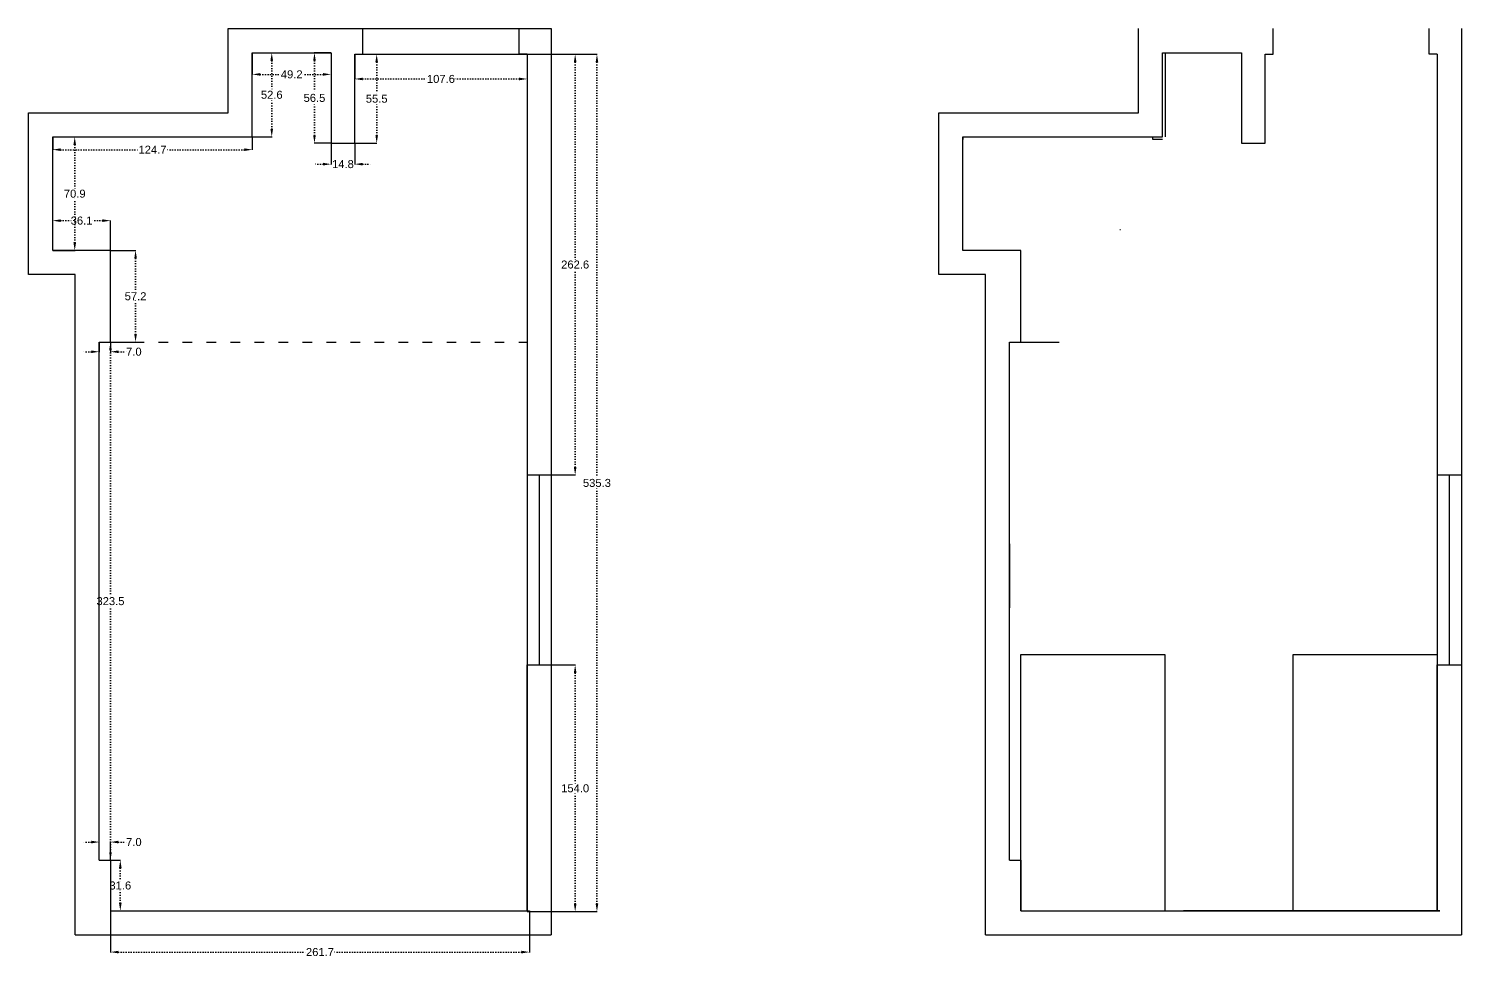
# Model space of a CAD drawing. Header units: inches. Extents: x -2221 to 1616, y -53 to 649.
# Drawn here: x 721 to 1616, y -53 to 527 of the extents above; entities that cross this region are included whole.
import ezdxf

# ---------------------------------------------------------------- set-up
doc = ezdxf.new("R2010")
doc.units = ezdxf.units.IN
doc.header["$LTSCALE"] = 0.5
doc.header["$MEASUREMENT"] = 0
doc.linetypes.add('ACAD_ISO03W100', pattern=[30, 12, -18])
doc.linetypes.add('ACAD_ISO07W100', pattern=[3, 0, -3])
doc.styles.get("Standard").update_dxf_attribs({"font": 'arial.ttf'})
doc.dimstyles.get("Standard").update_dxf_attribs({"dimtxt": 5, "dimasz": 5, "dimexe": 0.18, "dimexo": 0.0625, "dimgap": 0.09, "dimtad": 0, "dimtih": 1, "dimtoh": 1, "dimdec": 1, "dimzin": 0, "dimdsep": 46, "dimtxsty": 'Standard', "dimcen": 0.09, "dimadec": 0, "dimazin": 0, "dimtfac": 1, "dimtdec": 1, "dimtofl": 0, "dimtmove": 0, "dimatfit": 3, "dimfxl": 1, "dimtolj": 1, "dimtzin": 0, "dimarcsym": 0})

# ---------------------------------------------------------------- blocks, each defined once
blk = doc.blocks.new('*D1')
at = {"color": 0, "lineweight": -2, "transparency": 16777216}
for p, q in [((924.37, 510.72), (924.37, 495.19)), ((1031.97, 510.72), (1031.97, 495.19))]:
    blk.add_line(p, q, dxfattribs=at)
at = {"color": 0, "linetype": 'ACAD_ISO07W100', "lineweight": -2, "transparency": 16777216}
for p, q in [((929.37, 495.37), (969.88, 495.37)), ((1026.97, 495.37), (986.46, 495.37))]:
    blk.add_line(p, q, dxfattribs=at)
at = {"color": 0, "transparency": 16777216}
for points in [[(929.37, 496.2), (929.37, 494.54), (924.37, 495.37)], [(1026.97, 496.2), (1026.97, 494.54), (1031.97, 495.37)]]:
    blk.add_solid(points, dxfattribs=at)
at = {"layer": 'Defpoints', "color": 0, "transparency": 16777216}
for p in [(924.37, 510.78), (1031.97, 510.78), (924.37, 495.37)]:
    blk.add_point(p, dxfattribs=at)
at = {"color": 0, "transparency": 16777216, "insert": (978.17, 495.37), "char_height": 5, "attachment_point": 5}
blk.add_mtext('\\A1;107.6', dxfattribs=at)
blk = doc.blocks.new('*D2')
at = {"color": 0, "lineweight": -2, "transparency": 16777216}
for p, q in [((924.43, 510.78), (938.23, 510.78)), ((924.43, 455.28), (938.23, 455.28))]:
    blk.add_line(p, q, dxfattribs=at)
at = {"color": 0, "linetype": 'ACAD_ISO07W100', "lineweight": -2, "transparency": 16777216}
for p, q in [((938.05, 505.78), (938.05, 485.66)), ((938.05, 460.28), (938.05, 480.4))]:
    blk.add_line(p, q, dxfattribs=at)
at = {"color": 0, "transparency": 16777216}
for points in [[(937.22, 505.78), (938.88, 505.78), (938.05, 510.78)], [(937.22, 460.28), (938.88, 460.28), (938.05, 455.28)]]:
    blk.add_solid(points, dxfattribs=at)
at = {"layer": 'Defpoints', "color": 0, "transparency": 16777216}
for p in [(924.37, 510.78), (938.05, 510.78), (924.37, 455.28)]:
    blk.add_point(p, dxfattribs=at)
at = {"color": 0, "transparency": 16777216, "insert": (938.05, 483.03), "char_height": 5, "attachment_point": 5}
blk.add_mtext('\\A1;55.5', dxfattribs=at)
blk = doc.blocks.new('*D3')
at = {"color": 0, "lineweight": -2, "transparency": 16777216}
for p, q in [((909.57, 455.22), (909.57, 442)), ((924.37, 455.22), (924.37, 442))]:
    blk.add_line(p, q, dxfattribs=at)
at = {"color": 0, "linetype": 'ACAD_ISO07W100', "lineweight": -2, "transparency": 16777216}
for p, q in [((904.57, 442.18), (899.57, 442.18)), ((929.37, 442.18), (934.37, 442.18))]:
    blk.add_line(p, q, dxfattribs=at)
at = {"color": 0, "transparency": 16777216}
for points in [[(904.57, 443.02), (904.57, 441.35), (909.57, 442.18)], [(929.37, 443.02), (929.37, 441.35), (924.37, 442.18)]]:
    blk.add_solid(points, dxfattribs=at)
at = {"layer": 'Defpoints', "color": 0, "transparency": 16777216}
for p in [(909.57, 455.28), (924.37, 455.28), (924.37, 442.18)]:
    blk.add_point(p, dxfattribs=at)
at = {"color": 0, "transparency": 16777216, "insert": (916.97, 442.18), "char_height": 5, "attachment_point": 5}
blk.add_mtext('\\A1;14.8', dxfattribs=at)
blk = doc.blocks.new('*D4')
at = {"color": 0, "lineweight": -2, "transparency": 16777216}
for p, q in [((909.51, 511.78), (899.01, 511.78)), ((909.51, 455.28), (899.01, 455.28))]:
    blk.add_line(p, q, dxfattribs=at)
at = {"color": 0, "linetype": 'ACAD_ISO07W100', "lineweight": -2, "transparency": 16777216}
for p, q in [((899.19, 506.78), (899.19, 486.17)), ((899.19, 460.28), (899.19, 480.89))]:
    blk.add_line(p, q, dxfattribs=at)
at = {"color": 0, "transparency": 16777216}
for points in [[(898.36, 506.78), (900.03, 506.78), (899.19, 511.78)], [(898.36, 460.28), (900.03, 460.28), (899.19, 455.28)]]:
    blk.add_solid(points, dxfattribs=at)
at = {"layer": 'Defpoints', "color": 0, "transparency": 16777216}
for p in [(899.19, 511.78), (909.57, 511.78), (909.57, 455.28)]:
    blk.add_point(p, dxfattribs=at)
at = {"color": 0, "transparency": 16777216, "insert": (899.19, 483.53), "char_height": 5, "attachment_point": 5}
blk.add_mtext('\\A1;56.5', dxfattribs=at)
blk = doc.blocks.new('*D5')
at = {"color": 0, "lineweight": -2, "transparency": 16777216}
for p, q in [((860.37, 511.72), (860.37, 498.06)), ((909.57, 511.72), (909.57, 498.06))]:
    blk.add_line(p, q, dxfattribs=at)
at = {"color": 0, "linetype": 'ACAD_ISO07W100', "lineweight": -2, "transparency": 16777216}
for p, q in [((865.37, 498.24), (878.31, 498.24)), ((904.57, 498.24), (891.63, 498.24))]:
    blk.add_line(p, q, dxfattribs=at)
at = {"color": 0, "transparency": 16777216}
for points in [[(865.37, 499.07), (865.37, 497.4), (860.37, 498.24)], [(904.57, 499.07), (904.57, 497.4), (909.57, 498.24)]]:
    blk.add_solid(points, dxfattribs=at)
at = {"layer": 'Defpoints', "color": 0, "transparency": 16777216}
for p in [(860.37, 511.78), (909.57, 511.78), (909.57, 498.24)]:
    blk.add_point(p, dxfattribs=at)
at = {"color": 0, "transparency": 16777216, "insert": (884.97, 498.24), "char_height": 5, "attachment_point": 5}
blk.add_mtext('\\A1;49.2', dxfattribs=at)
blk = doc.blocks.new('*D6')
at = {"color": 0, "lineweight": -2, "transparency": 16777216}
for p, q in [((860.43, 511.78), (872.69, 511.78)), ((860.43, 459.18), (872.69, 459.18))]:
    blk.add_line(p, q, dxfattribs=at)
at = {"color": 0, "linetype": 'ACAD_ISO07W100', "lineweight": -2, "transparency": 16777216}
for p, q in [((872.51, 506.78), (872.51, 488.12)), ((872.51, 464.18), (872.51, 482.84))]:
    blk.add_line(p, q, dxfattribs=at)
at = {"color": 0, "transparency": 16777216}
for points in [[(871.67, 506.78), (873.34, 506.78), (872.51, 511.78)], [(871.67, 464.18), (873.34, 464.18), (872.51, 459.18)]]:
    blk.add_solid(points, dxfattribs=at)
at = {"layer": 'Defpoints', "color": 0, "transparency": 16777216}
for p in [(860.37, 511.78), (872.51, 511.78), (860.37, 459.18)]:
    blk.add_point(p, dxfattribs=at)
at = {"color": 0, "transparency": 16777216, "insert": (872.51, 485.48), "char_height": 5, "attachment_point": 5}
blk.add_mtext('\\A1;52.6', dxfattribs=at)
blk = doc.blocks.new('*D7')
at = {"color": 0, "lineweight": -2, "transparency": 16777216}
for p, q in [((735.67, 459.12), (735.67, 451.04)), ((860.37, 459.12), (860.37, 451.04))]:
    blk.add_line(p, q, dxfattribs=at)
at = {"color": 0, "linetype": 'ACAD_ISO07W100', "lineweight": -2, "transparency": 16777216}
for p, q in [((740.67, 451.22), (789.73, 451.22)), ((855.37, 451.22), (806.31, 451.22))]:
    blk.add_line(p, q, dxfattribs=at)
at = {"color": 0, "transparency": 16777216}
for points in [[(740.67, 452.05), (740.67, 450.39), (735.67, 451.22)], [(855.37, 452.05), (855.37, 450.39), (860.37, 451.22)]]:
    blk.add_solid(points, dxfattribs=at)
at = {"layer": 'Defpoints', "color": 0, "transparency": 16777216}
for p in [(735.67, 459.18), (860.37, 459.18), (735.67, 451.22)]:
    blk.add_point(p, dxfattribs=at)
at = {"color": 0, "transparency": 16777216, "insert": (798.02, 451.22), "char_height": 5, "attachment_point": 5}
blk.add_mtext('\\A1;124.7', dxfattribs=at)
blk = doc.blocks.new('*D8')
at = {"color": 0, "lineweight": -2, "transparency": 16777216}
for p, q in [((735.73, 459.18), (749.63, 459.18)), ((735.73, 388.28), (749.63, 388.28))]:
    blk.add_line(p, q, dxfattribs=at)
at = {"color": 0, "linetype": 'ACAD_ISO07W100', "lineweight": -2, "transparency": 16777216}
for p, q in [((749.45, 454.18), (749.45, 426.37)), ((749.45, 393.28), (749.45, 421.09))]:
    blk.add_line(p, q, dxfattribs=at)
at = {"color": 0, "transparency": 16777216}
for points in [[(748.62, 454.18), (750.28, 454.18), (749.45, 459.18)], [(748.62, 393.28), (750.28, 393.28), (749.45, 388.28)]]:
    blk.add_solid(points, dxfattribs=at)
at = {"layer": 'Defpoints', "color": 0, "transparency": 16777216}
for p in [(735.67, 459.18), (749.45, 459.18), (735.67, 388.28)]:
    blk.add_point(p, dxfattribs=at)
at = {"color": 0, "transparency": 16777216, "insert": (749.45, 423.73), "char_height": 5, "attachment_point": 5}
blk.add_mtext('\\A1;70.9', dxfattribs=at)
blk = doc.blocks.new('*D9')
at = {"color": 0, "lineweight": -2, "transparency": 16777216}
for p, q in [((735.67, 388.34), (735.67, 407.1)), ((771.77, 388.34), (771.77, 407.1))]:
    blk.add_line(p, q, dxfattribs=at)
at = {"color": 0, "linetype": 'ACAD_ISO07W100', "lineweight": -2, "transparency": 16777216}
for p, q in [((740.67, 406.92), (747.62, 406.92)), ((766.77, 406.92), (759.82, 406.92))]:
    blk.add_line(p, q, dxfattribs=at)
at = {"color": 0, "transparency": 16777216}
for points in [[(740.67, 407.75), (740.67, 406.08), (735.67, 406.92)], [(766.77, 407.75), (766.77, 406.08), (771.77, 406.92)]]:
    blk.add_solid(points, dxfattribs=at)
at = {"layer": 'Defpoints', "color": 0, "transparency": 16777216}
for p in [(771.77, 406.92), (735.67, 388.28), (771.77, 388.28)]:
    blk.add_point(p, dxfattribs=at)
at = {"color": 0, "transparency": 16777216, "insert": (753.72, 406.92), "char_height": 5, "attachment_point": 5}
blk.add_mtext('\\A1;36.1', dxfattribs=at)
blk = doc.blocks.new('*D10')
at = {"color": 0, "lineweight": -2, "transparency": 16777216}
for p, q in [((771.83, 388.28), (787.62, 388.28)), ((771.83, 331.08), (787.62, 331.08))]:
    blk.add_line(p, q, dxfattribs=at)
at = {"color": 0, "linetype": 'ACAD_ISO07W100', "lineweight": -2, "transparency": 16777216}
for p, q in [((787.44, 383.28), (787.44, 362.32)), ((787.44, 336.08), (787.44, 357.04))]:
    blk.add_line(p, q, dxfattribs=at)
at = {"color": 0, "transparency": 16777216}
for points in [[(786.61, 383.28), (788.28, 383.28), (787.44, 388.28)], [(786.61, 336.08), (788.28, 336.08), (787.44, 331.08)]]:
    blk.add_solid(points, dxfattribs=at)
at = {"layer": 'Defpoints', "color": 0, "transparency": 16777216}
for p in [(771.77, 388.28), (771.77, 331.08), (787.44, 331.08)]:
    blk.add_point(p, dxfattribs=at)
at = {"color": 0, "transparency": 16777216, "insert": (787.44, 359.68), "char_height": 5, "attachment_point": 5}
blk.add_mtext('\\A1;57.2', dxfattribs=at)
blk = doc.blocks.new('*D11')
at = {"color": 0, "linetype": 'ACAD_ISO07W100', "lineweight": -2, "transparency": 16777216}
for p, q in [((759.77, 325.06), (754.77, 325.06)), ((776.77, 325.06), (781.77, 325.06))]:
    blk.add_line(p, q, dxfattribs=at)
at = {"color": 0, "lineweight": -2, "transparency": 16777216}
for p, q in [((764.77, 331.02), (764.77, 324.88)), ((771.77, 331.02), (771.77, 324.88))]:
    blk.add_line(p, q, dxfattribs=at)
at = {"color": 0, "transparency": 16777216}
for points in [[(759.77, 325.89), (759.77, 324.23), (764.77, 325.06)], [(776.77, 325.89), (776.77, 324.23), (771.77, 325.06)]]:
    blk.add_solid(points, dxfattribs=at)
at = {"layer": 'Defpoints', "color": 0, "transparency": 16777216}
for p in [(764.77, 331.08), (771.77, 331.08), (771.77, 325.06)]:
    blk.add_point(p, dxfattribs=at)
at = {"color": 0, "transparency": 16777216, "insert": (786.38, 325.06), "char_height": 5, "attachment_point": 5}
blk.add_mtext('\\A1;7.0', dxfattribs=at)
blk = doc.blocks.new('*D12')
at = {"color": 0, "lineweight": -2, "transparency": 16777216}
for p, q in [((764.83, 331.08), (771.95, 331.08)), ((764.83, 7.58), (771.95, 7.58))]:
    blk.add_line(p, q, dxfattribs=at)
at = {"color": 0, "linetype": 'ACAD_ISO07W100', "lineweight": -2, "transparency": 16777216}
for p, q in [((771.77, 326.08), (771.77, 171.98)), ((771.77, 12.58), (771.77, 166.69))]:
    blk.add_line(p, q, dxfattribs=at)
at = {"color": 0, "transparency": 16777216}
for points in [[(770.94, 326.08), (772.6, 326.08), (771.77, 331.08)], [(770.94, 12.58), (772.6, 12.58), (771.77, 7.58)]]:
    blk.add_solid(points, dxfattribs=at)
at = {"layer": 'Defpoints', "color": 0, "transparency": 16777216}
for p in [(764.77, 331.08), (764.77, 7.58), (771.77, 7.58)]:
    blk.add_point(p, dxfattribs=at)
at = {"color": 0, "transparency": 16777216, "insert": (771.77, 169.33), "char_height": 5, "attachment_point": 5}
blk.add_mtext('\\A1;323.5', dxfattribs=at)
blk = doc.blocks.new('*D13')
at = {"color": 0, "linetype": 'ACAD_ISO07W100', "lineweight": -2, "transparency": 16777216}
for p, q in [((759.77, 18.92), (754.77, 18.92)), ((776.77, 18.92), (781.77, 18.92))]:
    blk.add_line(p, q, dxfattribs=at)
at = {"color": 0, "lineweight": -2, "transparency": 16777216}
for p, q in [((764.77, 7.64), (764.77, 19.1)), ((771.77, 7.64), (771.77, 19.1))]:
    blk.add_line(p, q, dxfattribs=at)
at = {"color": 0, "transparency": 16777216}
for points in [[(759.77, 19.76), (759.77, 18.09), (764.77, 18.92)], [(776.77, 19.76), (776.77, 18.09), (771.77, 18.92)]]:
    blk.add_solid(points, dxfattribs=at)
at = {"layer": 'Defpoints', "color": 0, "transparency": 16777216}
for p in [(771.77, 18.92), (764.77, 7.58), (771.77, 7.58)]:
    blk.add_point(p, dxfattribs=at)
at = {"color": 0, "transparency": 16777216, "insert": (786.38, 18.92), "char_height": 5, "attachment_point": 5}
blk.add_mtext('\\A1;7.0', dxfattribs=at)
blk = doc.blocks.new('*D14')
at = {"color": 0, "lineweight": -2, "transparency": 16777216}
for p, q in [((772.01, 7.58), (778.1, 7.58)), ((771.83, -24.02), (778.1, -24.02))]:
    blk.add_line(p, q, dxfattribs=at)
at = {"color": 0, "linetype": 'ACAD_ISO07W100', "lineweight": -2, "transparency": 16777216}
for p, q in [((777.92, 2.58), (777.92, -5.57)), ((777.92, -19.02), (777.92, -10.86))]:
    blk.add_line(p, q, dxfattribs=at)
at = {"color": 0, "transparency": 16777216}
for points in [[(777.08, 2.58), (778.75, 2.58), (777.92, 7.58)], [(777.08, -19.02), (778.75, -19.02), (777.92, -24.02)]]:
    blk.add_solid(points, dxfattribs=at)
at = {"layer": 'Defpoints', "color": 0, "transparency": 16777216}
for p in [(771.95, 7.58), (771.77, -24.02), (777.92, -24.02)]:
    blk.add_point(p, dxfattribs=at)
at = {"color": 0, "transparency": 16777216, "insert": (777.92, -8.22), "char_height": 5, "attachment_point": 5}
blk.add_mtext('\\A1;31.6', dxfattribs=at)
blk = doc.blocks.new('*D15')
at = {"color": 0, "lineweight": -2, "transparency": 16777216}
for p, q in [((771.77, -24.08), (771.77, -49.95)), ((1033.47, -24.08), (1033.47, -49.95))]:
    blk.add_line(p, q, dxfattribs=at)
at = {"color": 0, "linetype": 'ACAD_ISO07W100', "lineweight": -2, "transparency": 16777216}
for p, q in [((776.77, -49.77), (894.05, -49.77)), ((1028.47, -49.77), (911.19, -49.77))]:
    blk.add_line(p, q, dxfattribs=at)
at = {"color": 0, "transparency": 16777216}
for points in [[(776.77, -48.93), (776.77, -50.6), (771.77, -49.77)], [(1028.47, -48.93), (1028.47, -50.6), (1033.47, -49.77)]]:
    blk.add_solid(points, dxfattribs=at)
at = {"layer": 'Defpoints', "color": 0, "transparency": 16777216}
for p in [(771.77, -24.02), (1033.47, -24.02), (1033.47, -49.77)]:
    blk.add_point(p, dxfattribs=at)
at = {"color": 0, "transparency": 16777216, "insert": (902.62, -49.77), "char_height": 5, "attachment_point": 5}
blk.add_mtext('\\A1;261.7', dxfattribs=at)
blk = doc.blocks.new('*D16')
at = {"color": 0, "lineweight": -2, "transparency": 16777216}
for p, q in [((1032.03, 510.78), (1075.8, 510.78)), ((1032.03, -24.52), (1075.8, -24.52))]:
    blk.add_line(p, q, dxfattribs=at)
at = {"color": 0, "linetype": 'ACAD_ISO07W100', "lineweight": -2, "transparency": 16777216}
for p, q in [((1075.62, 505.78), (1075.62, 245.78)), ((1075.62, -19.52), (1075.62, 240.49))]:
    blk.add_line(p, q, dxfattribs=at)
at = {"color": 0, "transparency": 16777216}
for points in [[(1074.78, 505.78), (1076.45, 505.78), (1075.62, 510.78)], [(1074.78, -19.52), (1076.45, -19.52), (1075.62, -24.52)]]:
    blk.add_solid(points, dxfattribs=at)
at = {"layer": 'Defpoints', "color": 0, "transparency": 16777216}
for p in [(1031.97, 510.78), (1075.62, 510.78), (1031.97, -24.52)]:
    blk.add_point(p, dxfattribs=at)
at = {"color": 0, "transparency": 16777216, "insert": (1075.62, 243.13), "char_height": 5, "attachment_point": 5}
blk.add_mtext('\\A1;535.3', dxfattribs=at)
blk = doc.blocks.new('*D17')
at = {"color": 0, "lineweight": -2, "transparency": 16777216}
for p, q in [((1032.03, 510.78), (1062.2, 510.78)), ((1032.03, 248.18), (1062.2, 248.18))]:
    blk.add_line(p, q, dxfattribs=at)
at = {"color": 0, "linetype": 'ACAD_ISO07W100', "lineweight": -2, "transparency": 16777216}
for p, q in [((1062.02, 505.78), (1062.02, 382.12)), ((1062.02, 253.18), (1062.02, 376.84))]:
    blk.add_line(p, q, dxfattribs=at)
at = {"color": 0, "transparency": 16777216}
for points in [[(1061.19, 505.78), (1062.86, 505.78), (1062.02, 510.78)], [(1061.19, 253.18), (1062.86, 253.18), (1062.02, 248.18)]]:
    blk.add_solid(points, dxfattribs=at)
at = {"layer": 'Defpoints', "color": 0, "transparency": 16777216}
for p in [(1031.97, 510.78), (1031.97, 248.18), (1062.02, 248.18)]:
    blk.add_point(p, dxfattribs=at)
at = {"color": 0, "transparency": 16777216, "insert": (1062.02, 379.48), "char_height": 5, "attachment_point": 5}
blk.add_mtext('\\A1;262.6', dxfattribs=at)
blk = doc.blocks.new('*D18')
at = {"color": 0, "lineweight": -2, "transparency": 16777216}
for p, q in [((1032.03, 129.48), (1062.2, 129.48)), ((1032.03, -24.52), (1062.2, -24.52))]:
    blk.add_line(p, q, dxfattribs=at)
at = {"color": 0, "linetype": 'ACAD_ISO07W100', "lineweight": -2, "transparency": 16777216}
for p, q in [((1062.02, 124.48), (1062.02, 55.12)), ((1062.02, -19.52), (1062.02, 49.84))]:
    blk.add_line(p, q, dxfattribs=at)
at = {"color": 0, "transparency": 16777216}
for points in [[(1061.19, 124.48), (1062.86, 124.48), (1062.02, 129.48)], [(1061.19, -19.52), (1062.86, -19.52), (1062.02, -24.52)]]:
    blk.add_solid(points, dxfattribs=at)
at = {"layer": 'Defpoints', "color": 0, "transparency": 16777216}
for p in [(1031.97, 129.48), (1031.97, -24.52), (1062.02, -24.52)]:
    blk.add_point(p, dxfattribs=at)
at = {"color": 0, "transparency": 16777216, "insert": (1062.02, 52.48), "char_height": 5, "attachment_point": 5}
blk.add_mtext('\\A1;154.0', dxfattribs=at)

msp = doc.modelspace()

# ---------------------------------------------------------------- linework, layer by layer
for p, q in [((845.37, 526.78), (1046.97, 526.78)), ((845.37, 474.18), (845.37, 526.78)), ((929.37, 510.78), (929.37, 526.78)), ((1026.97, 510.78), (1026.97, 526.78)), ((1046.97, 526.78), (1046.97, -39.02)), ((860.37, 459.18), (860.37, 511.78)), ((860.37, 511.78), (909.57, 511.78)), ((909.57, 511.78), (909.57, 455.28)), ((924.37, 455.28), (924.37, 510.78)), ((924.37, 510.78), (1031.97, 510.78)), ((924.37, 510.78), (929.37, 510.78)), ((1031.97, 510.78), (1026.97, 510.78)), ((1031.97, 510.78), (1031.97, -24.52)), ((1031.97, 510.78), (1031.97, 248.18)), ((720.67, 373.28), (720.67, 474.18)), ((720.67, 474.18), (845.37, 474.18)), ((735.67, 388.28), (735.67, 459.18)), ((735.67, 459.18), (860.37, 459.18)), ((909.57, 455.28), (924.37, 455.28)), ((771.77, 388.28), (735.67, 388.28)), ((771.77, 331.08), (771.77, 388.28)), ((749.77, 373.28), (720.67, 373.28)), ((749.77, -39.02), (749.77, 373.28)), ((764.77, 7.58), (764.77, 331.08)), ((764.77, 331.08), (771.77, 331.08)), ((1031.97, 248.18), (1046.97, 248.18)), ((1039.47, 248.18), (1039.47, 129.48)), ((1031.97, -24.52), (1031.97, 129.48)), ((1031.97, 129.48), (1046.97, 129.48)), ((764.77, 7.58), (771.77, 7.58)), ((771.77, 7.58), (771.77, -24.02)), ((771.77, -24.02), (1033.47, -24.02)), ((749.77, -39.02), (1046.97, -39.02))]:
    msp.add_line(p, q)
at = {"color": 244, "true_color": 0x991b1e}
for p, q in [((1413.93, 474.18), (1413.93, 526.78)), ((1497.93, 510.78), (1497.93, 526.78)), ((1595.53, 510.78), (1595.53, 526.78)), ((1615.53, 526.78), (1615.53, -39.02)), ((1428.93, 459.18), (1428.93, 511.78)), ((1428.93, 511.78), (1478.13, 511.78)), ((1478.13, 511.78), (1478.13, 455.28)), ((1492.93, 455.28), (1492.93, 510.78)), ((1492.93, 510.78), (1497.93, 510.78)), ((1600.53, 510.78), (1595.53, 510.78)), ((1600.53, 510.78), (1600.53, -24.52)), ((1600.53, 510.78), (1600.53, 248.18)), ((1289.23, 373.28), (1289.23, 474.18)), ((1289.23, 474.18), (1413.93, 474.18)), ((1304.23, 388.28), (1304.23, 459.18)), ((1304.23, 459.18), (1428.93, 459.18)), ((1478.13, 455.28), (1492.93, 455.28)), ((1340.33, 388.28), (1304.23, 388.28)), ((1340.33, 331.08), (1340.33, 388.28)), ((1318.33, 373.28), (1289.23, 373.28)), ((1318.33, -39.02), (1318.33, 373.28)), ((1333.33, 7.58), (1333.33, 331.08)), ((1333.33, 331.08), (1340.33, 331.08)), ((1600.53, 248.18), (1615.53, 248.18)), ((1608.03, 248.18), (1608.03, 129.48)), ((1600.53, -24.52), (1600.53, 129.48)), ((1600.53, 129.48), (1615.53, 129.48)), ((1333.33, 7.58), (1340.33, 7.58)), ((1340.33, 7.58), (1340.33, -24.02)), ((1340.33, -24.02), (1602.03, -24.02)), ((1318.33, -39.02), (1615.53, -39.02))]:
    msp.add_line(p, q, dxfattribs=at)
at = {"color": 244, "linetype": 'Continuous', "ltscale": 10, "true_color": 0x991b1e}
for p, q in [((1428.93, 511.78, 6), (1430.53, 511.78, 6)), ((1430.53, 511.78, 6), (1430.53, 459.18, 6)), ((1430.53, 511.78, 7.6), (1430.53, 511.48, 7.6)), ((1478.13, 511.78), (1478.13, 511.78, 239.6)), ((1595.53, 510.78), (1595.53, 510.78, 200)), ((1304.23, 459.18), (1364.23, 459.18)), ((1304.23, 459.18, 6), (1304.23, 457.58, 6)), ((1422.93, 457.48), (1422.93, 459.18)), ((1428.93, 457.48), (1422.93, 457.48)), ((1402.25, 401.29), (1402.55, 401.29)), ((1333.33, 325.08, 77), (1333.33, 325.08, 147)), ((1340.33, 331.08), (1364.23, 331.08)), ((1340.33, -24.02), (1340.33, 135.98)), ((1340.33, 135.98), (1430.33, 135.98)), ((1430.33, 135.98), (1430.33, -24.02)), ((1510.53, -24.02), (1510.53, 135.98)), ((1510.53, 135.98), (1600.53, 135.98)), ((1602.03, -24.02), (1442.03, -24.02)), ((1600.53, -24.02), (1510.53, -24.02))]:
    msp.add_line(p, q, dxfattribs=at)
at = {"color": 244, "linetype": 'Continuous', "ltscale": 10, "true_color": 0x991b1e, "extrusion": (0, -1, 0)}
for p, q in [((1430.53, 459.18, 6), (1430.53, 459.18, 56)), ((1333.33, 205.08), (1333.33, 165.08))]:
    msp.add_line(p, q, dxfattribs=at)
at = {"linetype": 'ACAD_ISO03W100'}
msp.add_line((771.77, 331.08), (1031.97, 331.08), dxfattribs=at)

# ---------------------------------------------------------------- dimensions: what is measured, and where the dimension line sits
at = {"color": 30, "true_color": 0xf26722}
for base, p1, p2, picture, middle in [((909.57, 498.24), (860.37, 511.78), (909.57, 511.78), '*D5', (884.97, 498.24)), ((924.37, 495.37), (1031.97, 510.78), (924.37, 510.78), '*D1', (978.17, 495.37)), ((735.67, 451.22), (860.37, 459.18), (735.67, 459.18), '*D7', (798.02, 451.22)), ((924.37, 442.18), (909.57, 455.28), (924.37, 455.28), '*D3', (916.97, 442.18)), ((771.77, 406.92), (735.67, 388.28), (771.77, 388.28), '*D9', (753.72, 406.92)), ((771.77, 325.06), (764.77, 331.08), (771.77, 331.08), '*D11', (786.38, 325.06)), ((771.77, 18.92), (764.77, 7.58), (771.77, 7.58), '*D13', (786.38, 18.92)), ((1033.47, -49.77), (771.77, -24.02), (1033.47, -24.02), '*D15', (902.62, -49.77))]:
    dim = msp.add_linear_dim(base=base, p1=p1, p2=p2, dimstyle='Standard', dxfattribs=at)
    dim.commit()
    dim.dimension.update_dxf_attribs({"geometry": picture, "text_midpoint": middle})
for base, p1, p2, picture, middle in [((872.51, 511.78), (860.37, 459.18), (860.37, 511.78), '*D6', (872.51, 485.48)), ((899.19, 511.78), (909.57, 455.28), (909.57, 511.78), '*D4', (899.19, 483.53)), ((938.05, 510.78), (924.37, 455.28), (924.37, 510.78), '*D2', (938.05, 483.03)), ((1075.62, 510.78), (1031.97, -24.52), (1031.97, 510.78), '*D16', (1075.62, 243.13)), ((1062.02, 248.18), (1031.97, 510.78), (1031.97, 248.18), '*D17', (1062.02, 379.48)), ((749.45, 459.18), (735.67, 388.28), (735.67, 459.18), '*D8', (749.45, 423.73)), ((787.44, 331.08), (771.77, 388.28), (771.77, 331.08), '*D10', (787.44, 359.68)), ((771.77, 7.58), (764.77, 331.08), (764.77, 7.58), '*D12', (771.77, 169.33)), ((1062.02, -24.52), (1031.97, 129.48), (1031.97, -24.52), '*D18', (1062.02, 52.48)), ((777.92, -24.02), (771.95, 7.58), (771.77, -24.02), '*D14', (777.92, -8.22))]:
    dim = msp.add_linear_dim(base=base, p1=p1, p2=p2, angle=90, dimstyle='Standard', dxfattribs=at)
    dim.commit()
    dim.dimension.update_dxf_attribs({"geometry": picture, "text_midpoint": middle})

doc.saveas('drawing.dxf')
